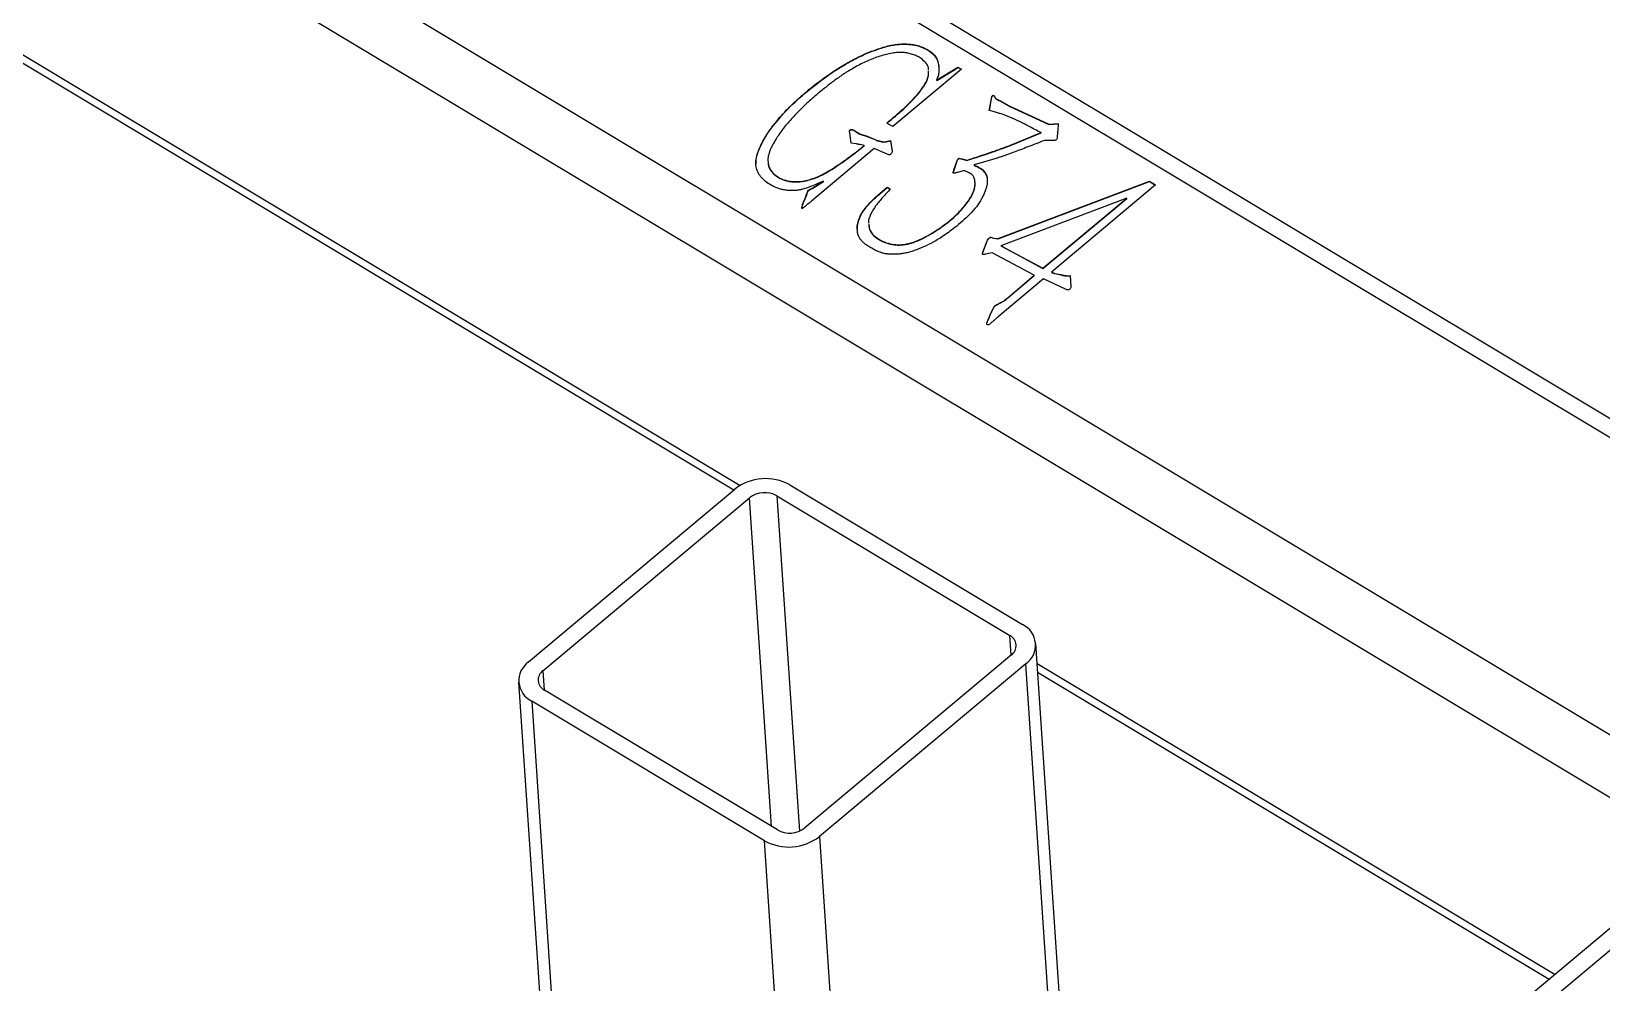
# Model space of a CAD drawing. Header units: millimetres. Extents: x -1590 to 1562, y -1082 to 1503.
# Drawn here: x 90.1 to 493.3, y 85 to 329.3 of the extents above; entities that cross this region are included whole.
import ezdxf

# ---------------------------------------------------------------- set-up
doc = ezdxf.new("R2010")
doc.units = ezdxf.units.MM

msp = doc.modelspace()

# ---------------------------------------------------------------- linework, layer by layer
at = {"color": 7, "linetype": 'Continuous', "lineweight": 25}
for p, q in [((517.91, 216.37), (49.74, 497.4)), ((-9.83, 379.8), (270.53, 211.51)), ((320.27, 324.55), (320.26, 324.62)), ((295.64, 318.63), (295.63, 318.7)), ((328.94, 319.59), (311.37, 304.88)), ((322.58, 316.79), (328.06, 320.12)), ((322.59, 316.72), (328.07, 320.05)), ((328.06, 320.12), (328.94, 319.59)), ((328.07, 320.05), (328.06, 320.12)), ((328.07, 320.05), (328.89, 319.55)), ((323.04, 318.01), (322.58, 316.79)), ((322.59, 316.72), (322.58, 316.79)), ((336.1, 308.95), (336.68, 312.06)), ((336.12, 308.95), (336.68, 311.99)), ((336.68, 311.99), (336.68, 312.06)), ((338.8, 311.53), (341.2, 310.18)), ((338.8, 311.46), (338.8, 311.53)), ((338.8, 311.46), (341.21, 310.11)), ((337.09, 308.73), (336.1, 308.95)), ((342.6, 306.73), (340.09, 307.77)), ((341.2, 310.18), (351.39, 305.47)), ((341.21, 310.11), (341.2, 310.18)), ((341.21, 310.11), (351.39, 305.4)), ((300.63, 300.61), (300.26, 303.25)), ((301.11, 304.05), (302.86, 303)), ((301.11, 303.98), (301.11, 304.05)), ((301.11, 303.98), (302.87, 302.93)), ((302.86, 303), (304.71, 302.35)), ((302.87, 302.93), (302.86, 303)), ((302.87, 302.93), (304.71, 302.28)), ((311.37, 304.88), (309.77, 305.74)), ((341.57, 300.08), (349.42, 303.29)), ((341.57, 300.01), (349.43, 303.22)), ((349.43, 303.22), (349.42, 303.29)), ((351.39, 305.47), (352.7, 305.52)), ((351.39, 305.4), (351.39, 305.47)), ((351.39, 305.4), (352.7, 305.45)), ((352.7, 305.52), (353.8, 305.6)), ((352.7, 305.45), (353.81, 305.53)), ((352.7, 305.45), (352.7, 305.52)), ((353.7, 304.26), (353.54, 302.12)), ((306.57, 299.18), (290.43, 285.66)), ((301.89, 300.41), (300.63, 300.61)), ((301.98, 298.39), (304.01, 299.97)), ((301.99, 298.32), (301.98, 298.39)), ((301.99, 298.32), (304.01, 299.9)), ((304.01, 299.9), (304.01, 299.97)), ((304.71, 302.35), (306.94, 301.48)), ((304.71, 302.28), (304.71, 302.35)), ((304.71, 302.28), (306.94, 301.41)), ((309.74, 297.83), (306.57, 299.18)), ((306.94, 301.41), (306.94, 301.48)), ((309.61, 300.99), (310.71, 301.27)), ((309.61, 300.92), (310.71, 301.2)), ((309.61, 300.92), (309.61, 300.99)), ((310.71, 301.27), (311.14, 298.49)), ((310.71, 301.2), (310.71, 301.27)), ((310.71, 301.2), (311.14, 298.42)), ((341.57, 300.01), (341.57, 300.08)), ((351.67, 301.29), (350.28, 301.28)), ((310.32, 297.58), (309.74, 297.83)), ((327.04, 293.7), (327.88, 296.09)), ((327.05, 293.63), (327.88, 296.02)), ((327.88, 296.02), (327.88, 296.09)), ((328.38, 296.71), (329.17, 296.53)), ((328.39, 296.64), (328.38, 296.71)), ((328.39, 296.64), (329.17, 296.46)), ((329.17, 296.53), (330.44, 296.22)), ((329.17, 296.46), (329.17, 296.53)), ((329.17, 296.46), (330.44, 296.15)), ((330.44, 296.15), (330.44, 296.22)), ((338.11, 296.76), (332.21, 294.98)), ((332.21, 294.91), (332.21, 294.98)), ((281.49, 292.08), (281.48, 292.15)), ((290.77, 289.09), (293.53, 290.78)), ((290.77, 289.02), (293.54, 290.71)), ((293.54, 290.71), (293.53, 290.78)), ((327.05, 293.63), (327.04, 293.7)), ((329.63, 293.55), (328.27, 293.14)), ((330.92, 292.95), (329.63, 293.55)), ((338.4, 276.07), (377.21, 290.81)), ((338.41, 276), (377.21, 290.74)), ((377.21, 290.81), (378.81, 289.85)), ((377.21, 290.74), (377.21, 290.81)), ((377.21, 290.74), (378.77, 289.81)), ((288.37, 285.4), (288.85, 286.33)), ((288.85, 286.33), (289.29, 287.65)), ((288.85, 286.26), (289.3, 287.58)), ((288.85, 286.26), (288.85, 286.33)), ((289.3, 287.58), (289.29, 287.65)), ((289.9, 288.69), (290.77, 289.09)), ((289.9, 288.62), (290.77, 289.02)), ((289.9, 288.62), (289.9, 288.69)), ((290.77, 289.02), (290.77, 289.09)), ((307.4, 287.13), (309.85, 289.29)), ((307.41, 287.06), (307.4, 287.13)), ((307.41, 287.06), (309.86, 289.22)), ((309.85, 289.29), (310.65, 288.81)), ((309.86, 289.22), (309.85, 289.29)), ((309.86, 289.22), (310.66, 288.74)), ((371.4, 286.47), (339.1, 274.24)), ((349.87, 268.44), (371.4, 286.47)), ((349.87, 268.37), (371.4, 286.4)), ((378.81, 289.85), (352.1, 267.48)), ((371.4, 286.4), (371.4, 286.47)), ((288.38, 285.33), (288.37, 285.4)), ((288.38, 285.33), (288.85, 286.26)), ((328.94, 283.45), (328.94, 283.52)), ((308.15, 275.6), (308.15, 275.67)), ((334.45, 272.56), (335.53, 275.46)), ((334.46, 272.49), (335.54, 275.39)), ((335.54, 275.39), (335.53, 275.46)), ((336.5, 276.47), (337.21, 276.22)), ((336.5, 276.4), (336.5, 276.47)), ((336.5, 276.4), (337.21, 276.15)), ((337.21, 276.22), (338.4, 276.07)), ((337.21, 276.15), (337.21, 276.22)), ((337.21, 276.15), (338.41, 276)), ((338.41, 276), (338.4, 276.07)), ((339.1, 274.24), (349.87, 268.44)), ((339.11, 274.17), (339.1, 274.24)), ((339.11, 274.17), (349.87, 268.37)), ((334.46, 272.49), (334.45, 272.56)), ((336.83, 272.45), (335.13, 272.07)), ((347.65, 266.69), (336.83, 272.45)), ((340.85, 260.89), (347.65, 266.69)), ((340.85, 260.82), (347.66, 266.62)), ((347.66, 266.62), (347.65, 266.69)), ((349.87, 268.37), (349.87, 268.44)), ((352.1, 267.41), (352.1, 267.48)), ((352.96, 267.14), (354.45, 266.81)), ((352.97, 267.07), (352.96, 267.14)), ((352.97, 267.07), (354.45, 266.74)), ((354.45, 266.74), (354.45, 266.81)), ((355.99, 266.53), (356.89, 266.55)), ((356, 266.46), (355.99, 266.53)), ((356, 266.46), (356.89, 266.48)), ((356.89, 266.55), (357.06, 263.75)), ((350.02, 265.74), (338.41, 256.01)), ((355.66, 263.1), (350.02, 265.74)), ((340.85, 260.82), (340.85, 260.89)), ((335.91, 255.38), (336.42, 256.76)), ((335.91, 255.31), (336.42, 256.69)), ((335.91, 255.31), (335.91, 255.38)), ((336.42, 256.76), (336.95, 257.73)), ((336.42, 256.69), (336.96, 257.66)), ((336.42, 256.69), (336.42, 256.76)), ((336.96, 257.66), (336.95, 257.73)), ((217.76, 167.32), (270.79, 211.73)), ((281.58, 210.02), (341.35, 174.14)), ((284.89, 212.79), (344.67, 176.91)), ((221.49, 165.08), (274.53, 209.49)), ((366.78, -108.16), (348.02, 172.03)), ((341.78, 169.12), (288.74, 124.71)), ((345.51, 166.88), (292.48, 122.47)), ((364.28, -113.31), (345.51, 166.88)), ((215.25, 162.16), (234.01, -118.02)), ((348.51, 164.7), (479.89, 85.84)), ((278.38, 121.4), (218.6, 157.28)), ((218.6, 157.28), (237.36, -122.9)), ((281.69, 124.17), (221.91, 160.06)), ((297.14, -158.79), (278.38, 121.4)), ((292.48, 122.47), (311.24, -157.72)), ((524.45, 123.15), (360.49, -14.16))]:
    msp.add_line(p, q, dxfattribs=at)
at = {"color": 8, "linetype": 'Continuous', "lineweight": 25}
for p, q in [((518.26, 211.22), (44.13, 495.83)), ((-8.91, 451.42), (523.58, 131.79)), ((518.79, 118.41), (-15.07, 438.86)), ((-11.31, 382.83), (272.14, 212.68)), ((281.58, 210.02), (287.35, 123.88)), ((280.18, 125.08), (274.53, 209.49)), ((341.69, 169.05), (341.35, 174.14)), ((348.36, 166.93), (481.38, 87.08)), ((221.49, 165.08), (221.82, 160.11)), ((527.39, 119.97), (360.84, -19.5))]:
    msp.add_line(p, q, dxfattribs=at)
at = {"color": 7, "linetype": 'Continuous', "lineweight": 25}
for centre, radius, start, end in [((278.65, 201.53), 12.88, 61.0269, 127.6194), ((278.46, 204.38), 6.44, 61.0269, 127.6194), ((340.07, 171.5), 2.93, 305.502, 64.0998), ((342.11, 171.64), 5.86, 305.502, 64.0998), ((221.16, 162.55), 5.86, 125.502, 244.0998), ((223.19, 162.69), 2.93, 125.502, 244.0998), ((284.62, 132.67), 12.88, 241.0269, 307.6194), ((284.81, 129.81), 6.44, 241.0269, 307.6194)]:
    msp.add_arc(centre, radius, start, end, dxfattribs=at)
for points, knots in [([(318.57, 322.36), (318.23, 322.57), (317.56, 322.97), (316.43, 323.42), (315.23, 323.72), (313.97, 323.89), (312.61, 323.89), (311.16, 323.73), (309.61, 323.4), (307.99, 322.93), (306.34, 322.33), (304.71, 321.68), (303.16, 320.93), (301.19, 319.87), (298.91, 318.5), (296.45, 316.76), (294.16, 315.02), (292.72, 313.83), (292.01, 313.24)], [0, 0, 0, 0, 0.042953, 0.083374, 0.123258, 0.162895, 0.204395, 0.249812, 0.299201, 0.353806, 0.411254, 0.468748, 0.525799, 0.582908, 0.694352, 0.798766, 0.899666, 1, 1, 1, 1]), ([(295.63, 318.7), (296.52, 319.28), (298.36, 320.48), (300.83, 321.87), (302.93, 322.94), (304.57, 323.69), (306.26, 324.35), (307.95, 324.94), (309.6, 325.45), (311.16, 325.8), (312.6, 326.01), (313.92, 326.09), (315.09, 326.05), (316.12, 325.98), (316.99, 325.85), (317.96, 325.62), (319.05, 325.21), (319.85, 324.82), (320.26, 324.62)], [0, 0, 0, 0, 0.126875, 0.26151, 0.330229, 0.398329, 0.466356, 0.533691, 0.597757, 0.655467, 0.70742, 0.754407, 0.796644, 0.833775, 0.865799, 0.893553, 0.945163, 1, 1, 1, 1]), ([(295.64, 318.63), (296.53, 319.21), (298.37, 320.41), (300.84, 321.8), (302.94, 322.87), (304.57, 323.62), (306.26, 324.28), (307.96, 324.87), (309.6, 325.38), (311.16, 325.73), (312.61, 325.94), (313.92, 326.02), (315.09, 325.98), (316.12, 325.91), (316.99, 325.78), (317.97, 325.55), (319.06, 325.14), (319.85, 324.75), (320.27, 324.55)], [0, 0, 0, 0, 0.126875, 0.26151, 0.330229, 0.398329, 0.466356, 0.533691, 0.597757, 0.655467, 0.70742, 0.754407, 0.796644, 0.833775, 0.865799, 0.893553, 0.945163, 1, 1, 1, 1]), ([(320.26, 324.62), (320.5, 324.47), (320.95, 324.19), (321.53, 323.69), (322.02, 323.18), (322.56, 322.45), (322.98, 321.41), (323.16, 320.32), (323.14, 319.46), (323.15, 318.89), (323.11, 318.42), (323.06, 318.14), (323.04, 318.01)], [0, 0, 0, 0, 0.093571, 0.182514, 0.269093, 0.354305, 0.52846, 0.715, 0.80627, 0.883545, 0.948137, 1, 1, 1, 1]), ([(320.27, 324.55), (320.92, 324.07), (322.24, 323.12), (323, 321.54), (323.06, 320.58), (323.07, 320.3)], [0, 0, 0, 0, 0.413868, 0.828088, 1, 1, 1, 1]), ([(280.45, 289.6), (279.95, 289.87), (278.95, 290.42), (277.79, 291.47), (276.91, 292.62), (276.42, 293.65), (276.21, 294.51), (276.14, 295.23), (276.17, 295.99), (276.3, 296.82), (276.53, 297.71), (276.86, 298.67), (277.28, 299.71), (277.83, 300.81), (278.44, 301.97), (279.2, 303.16), (280.05, 304.39), (281.32, 306.03), (282.96, 307.99), (285.1, 310.16), (287.36, 312.25), (289.83, 314.38), (292.57, 316.58), (294.6, 317.99), (295.63, 318.7)], [0, 0, 0, 0, 0.0403, 0.080356, 0.119472, 0.157357, 0.176759, 0.197542, 0.220121, 0.244249, 0.270492, 0.298956, 0.330404, 0.364108, 0.400246, 0.437627, 0.477386, 0.518632, 0.599479, 0.673497, 0.746929, 0.82693, 0.911502, 1, 1, 1, 1]), ([(276.19, 294.82), (276.21, 295.52), (276.26, 297.18), (277.28, 299.72), (278.7, 302.42), (281.16, 305.87), (284.81, 309.95), (289.9, 314.5), (293.72, 317.26), (295.64, 318.63)], [0, 0, 0, 0, 0.076105, 0.178717, 0.281379, 0.384057, 0.589324, 0.794678, 1, 1, 1, 1]), ([(309.77, 305.74), (311.25, 306.98), (314.21, 309.46), (317.48, 312.81), (319.64, 315.66), (320.52, 317.6), (320.5, 318.77), (320.49, 319.15)], [0, 0, 0, 0, 0.3091967, 0.6183432, 0.7728227, 0.9272341, 1, 1, 1, 1]), ([(309.77, 305.67), (311.25, 306.91), (314.22, 309.39), (317.48, 312.74), (319.64, 315.59), (320.52, 317.53), (320.5, 318.7), (320.49, 319.08)], [0, 0, 0, 0, 0.3091967, 0.6183432, 0.7728227, 0.9272341, 1, 1, 1, 1]), ([(320.5, 319.4), (320.5, 319.47), (320.54, 320.07), (319.95, 321.16), (319.03, 321.96), (318.57, 322.36)], [0, 0, 0, 0, 0.063344, 0.531145, 1, 1, 1, 1]), ([(292.01, 313.24), (291.08, 312.44), (289.17, 310.79), (286.96, 308.59), (285.25, 306.77), (284.08, 305.44), (283.04, 304.16), (282.16, 302.92), (281.42, 301.76), (280.76, 300.71), (280.25, 299.75), (279.85, 298.89), (279.57, 298.1), (279.34, 297.36), (279.27, 296.67), (279.25, 295.82), (279.39, 294.86), (279.81, 293.83), (280.49, 292.9), (281.14, 292.4), (281.48, 292.15)], [0, 0, 0, 0, 0.127726, 0.264557, 0.333237, 0.398282, 0.458923, 0.516222, 0.569135, 0.616933, 0.659121, 0.696472, 0.730072, 0.761207, 0.790391, 0.817478, 0.867286, 0.911985, 0.954733, 1, 1, 1, 1]), ([(336.68, 312.06), (336.69, 312.18), (336.72, 312.4), (336.84, 312.65), (336.91, 312.84), (337.16, 312.91), (337.4, 312.72), (337.48, 312.48), (337.63, 312.2), (337.91, 311.98), (338.3, 311.75), (338.62, 311.61), (338.8, 311.53)], [0, 0, 0, 0, 0.132121, 0.225545, 0.28598, 0.323707, 0.397087, 0.519994, 0.605226, 0.709452, 0.84137, 1, 1, 1, 1]), ([(336.68, 311.99), (336.7, 312.11), (336.73, 312.33), (336.84, 312.58), (336.92, 312.77), (337.16, 312.84), (337.4, 312.65), (337.49, 312.41), (337.64, 312.13), (337.92, 311.91), (338.31, 311.68), (338.63, 311.54), (338.8, 311.46)], [0, 0, 0, 0, 0.132121, 0.225545, 0.28598, 0.323707, 0.397087, 0.519994, 0.605226, 0.709452, 0.84137, 1, 1, 1, 1]), ([(340.09, 307.77), (339.97, 307.82), (339.66, 307.94), (339.03, 308.12), (338.15, 308.4), (337.47, 308.61), (337.09, 308.73)], [0, 0, 0, 0, 0.119615, 0.326343, 0.618028, 1, 1, 1, 1]), ([(349.42, 303.29), (348.87, 303.56), (347.67, 304.14), (346.17, 304.93), (344.94, 305.59), (344.07, 306.03), (343.3, 306.4), (342.82, 306.63), (342.6, 306.73)], [0, 0, 0, 0, 0.240019, 0.522018, 0.666348, 0.793885, 0.904533, 1, 1, 1, 1]), ([(300.26, 303.25), (300.21, 303.4), (300.14, 303.62), (300.23, 303.94), (300.46, 304.03), (300.65, 304.1), (300.88, 304.1), (301.02, 304.07), (301.11, 304.05)], [0, 0, 0, 0, 0.350484, 0.527084, 0.64708, 0.750783, 0.854774, 1, 1, 1, 1]), ([(300.19, 303.53), (300.18, 303.53), (300.17, 303.59), (300.19, 303.69), (300.24, 303.85), (300.44, 303.95), (300.65, 304.03), (300.89, 304.03), (301.04, 304), (301.11, 303.98)], [0, 0, 0, 0, 0.016982, 0.171968, 0.322998, 0.489814, 0.660496, 0.830097, 1, 1, 1, 1]), ([(353.8, 305.6), (353.8, 305.58), (353.8, 305.46), (353.75, 305.21), (353.76, 304.79), (353.72, 304.45), (353.7, 304.26)], [0, 0, 0, 0, 0.05995, 0.251846, 0.56241, 1, 1, 1, 1]), ([(281.48, 292.15), (281.82, 291.93), (282.5, 291.5), (283.72, 291.05), (285.08, 290.74), (286.58, 290.67), (288.19, 290.8), (289.88, 291.18), (291.61, 291.76), (293.29, 292.53), (294.9, 293.43), (296.43, 294.39), (297.86, 295.37), (299.24, 296.33), (300.6, 297.33), (301.51, 298.02), (301.98, 298.39)], [0, 0, 0, 0, 0.055928, 0.112961, 0.170791, 0.230883, 0.295406, 0.367083, 0.443443, 0.523307, 0.605293, 0.687467, 0.766844, 0.841355, 0.916893, 1, 1, 1, 1]), ([(304.01, 299.97), (303.76, 300.03), (303.3, 300.14), (302.68, 300.25), (302.23, 300.35), (301.98, 300.39), (301.89, 300.41)], [0, 0, 0, 0, 0.362799, 0.652475, 0.863991, 1, 1, 1, 1]), ([(306.94, 301.48), (307.09, 301.41), (307.5, 301.24), (308.21, 301.08), (308.95, 300.91), (309.43, 300.97), (309.61, 300.99)], [0, 0, 0, 0, 0.1914671, 0.5034141, 0.8058512, 1, 1, 1, 1]), ([(306.94, 301.41), (307.1, 301.34), (307.5, 301.17), (308.22, 301.01), (308.96, 300.84), (309.43, 300.9), (309.61, 300.92)], [0, 0, 0, 0, 0.1914671, 0.5034141, 0.8058512, 1, 1, 1, 1]), ([(311.14, 298.49), (311.13, 298.36), (311.12, 298.13), (310.88, 297.84), (310.62, 297.62), (310.4, 297.59), (310.32, 297.58)], [0, 0, 0, 0, 0.316288, 0.601624, 0.845531, 1, 1, 1, 1]), ([(330.44, 296.22), (330.9, 296.37), (331.79, 296.67), (333.07, 297.09), (334.26, 297.47), (335.33, 297.84), (336.3, 298.17), (337.17, 298.47), (337.94, 298.74), (338.78, 299.05), (339.65, 299.37), (340.51, 299.68), (341.12, 299.91), (341.45, 300.03), (341.57, 300.08)], [0, 0, 0, 0, 0.1229892, 0.2369226, 0.3428707, 0.4387353, 0.5255386, 0.604359, 0.673619, 0.7333306, 0.833057, 0.9109004, 0.9663928, 1, 1, 1, 1]), ([(330.44, 296.15), (330.9, 296.3), (331.79, 296.6), (333.07, 297.02), (334.26, 297.4), (335.33, 297.77), (336.31, 298.1), (337.18, 298.4), (337.95, 298.67), (338.79, 298.98), (339.66, 299.3), (340.52, 299.61), (341.12, 299.84), (341.45, 299.96), (341.57, 300.01)], [0, 0, 0, 0, 0.1229892, 0.2369226, 0.3428707, 0.4387353, 0.5255386, 0.604359, 0.673619, 0.7333306, 0.833057, 0.9109004, 0.9663928, 1, 1, 1, 1]), ([(350.28, 301.28), (349.52, 300.99), (348.09, 300.43), (346.04, 299.63), (344.2, 298.93), (342.58, 298.31), (341.15, 297.8), (339.96, 297.36), (338.96, 297.03), (338.37, 296.84), (338.11, 296.76)], [0, 0, 0, 0, 0.188413, 0.357486, 0.50962, 0.643418, 0.759307, 0.857858, 0.937578, 1, 1, 1, 1]), ([(353.54, 302.12), (353.53, 301.97), (353.5, 301.73), (353.33, 301.42), (353.02, 301.32), (352.68, 301.28), (352.22, 301.28), (351.86, 301.29), (351.67, 301.29)], [0, 0, 0, 0, 0.236587, 0.387827, 0.471115, 0.599237, 0.773618, 1, 1, 1, 1]), ([(279.31, 295.67), (279.31, 295.63), (279.26, 294.93), (279.76, 293.57), (280.91, 292.57), (281.49, 292.08)], [0, 0, 0, 0, 0.026463, 0.513711, 1, 1, 1, 1]), ([(281.49, 292.08), (281.82, 291.86), (282.5, 291.43), (283.73, 290.98), (285.08, 290.67), (286.58, 290.6), (288.19, 290.73), (289.88, 291.11), (291.61, 291.69), (293.29, 292.46), (294.9, 293.36), (296.43, 294.32), (297.86, 295.3), (299.24, 296.26), (300.61, 297.26), (301.51, 297.95), (301.99, 298.32)], [0, 0, 0, 0, 0.055928, 0.112961, 0.170791, 0.230883, 0.295406, 0.367083, 0.443443, 0.523307, 0.605293, 0.687467, 0.766844, 0.841355, 0.916893, 1, 1, 1, 1]), ([(332.21, 294.98), (332.49, 294.84), (333.02, 294.57), (333.85, 294.17), (334.58, 293.59), (335.06, 292.95), (335.36, 292.31), (335.52, 291.74), (335.6, 291.11), (335.6, 290.42), (335.48, 289.64), (335.23, 288.79), (334.89, 287.85), (334.26, 286.48), (333.24, 284.74), (331.57, 282.79), (329.7, 280.96), (328.37, 279.79), (327.7, 279.22)], [0, 0, 0, 0, 0.041274, 0.079617, 0.120502, 0.171652, 0.201341, 0.233561, 0.268725, 0.306774, 0.348943, 0.396561, 0.449701, 0.50881, 0.63256, 0.756161, 0.879414, 1, 1, 1, 1]), ([(327.88, 296.09), (327.91, 296.23), (327.96, 296.49), (328.26, 296.64), (328.38, 296.71)], [0, 0, 0, 0, 0.57363, 1, 1, 1, 1]), ([(327.88, 296.02), (327.92, 296.16), (327.97, 296.42), (328.26, 296.57), (328.39, 296.64)], [0, 0, 0, 0, 0.57363, 1, 1, 1, 1]), ([(332.21, 294.91), (332.8, 294.65), (333.98, 294.12), (335.15, 292.88), (335.61, 291.83), (335.55, 291.26), (335.54, 291.2)], [0, 0, 0, 0, 0.320132, 0.638822, 0.957942, 1, 1, 1, 1]), ([(293.53, 290.78), (293.25, 290.67), (292.57, 290.41), (291.44, 289.89), (290, 289.33), (288.62, 288.86), (287.39, 288.54), (286.39, 288.41), (285.35, 288.38), (284.29, 288.44), (283.24, 288.59), (282.24, 288.84), (281.3, 289.16), (280.73, 289.46), (280.45, 289.6)], [0, 0, 0, 0, 0.066931, 0.160895, 0.277311, 0.408832, 0.478532, 0.549522, 0.621851, 0.69747, 0.774652, 0.849586, 0.925122, 1, 1, 1, 1]), ([(328.27, 293.14), (328.1, 293.1), (327.8, 293.02), (327.39, 292.91), (327.12, 292.87), (326.91, 292.82), (326.81, 292.94), (326.82, 293.11), (326.92, 293.37), (327, 293.58), (327.04, 293.7)], [0, 0, 0, 0, 0.207295, 0.361367, 0.470243, 0.531833, 0.576724, 0.661411, 0.805235, 1, 1, 1, 1]), ([(326.84, 292.92), (326.84, 292.94), (326.82, 293.03), (326.92, 293.27), (326.99, 293.48), (327.05, 293.63)], [0, 0, 0, 0, 0.101634, 0.346159, 1, 1, 1, 1]), ([(328.94, 283.52), (329.45, 284.12), (330.47, 285.31), (331.46, 286.89), (332.07, 288.14), (332.32, 289.06), (332.49, 289.94), (332.45, 290.78), (332.29, 291.53), (331.99, 292.15), (331.55, 292.65), (331.12, 292.85), (330.92, 292.95)], [0, 0, 0, 0, 0.201826, 0.39963, 0.494823, 0.584118, 0.670153, 0.752792, 0.827959, 0.892407, 0.947603, 1, 1, 1, 1]), ([(328.94, 283.45), (329.57, 284.2), (330.84, 285.69), (331.99, 287.72), (332.46, 289.37), (332.44, 290.18), (332.43, 290.56)], [0, 0, 0, 0, 0.3397749, 0.6793668, 0.8493201, 1, 1, 1, 1]), ([(289.29, 287.65), (289.36, 287.86), (289.47, 288.23), (289.77, 288.55), (289.9, 288.69)], [0, 0, 0, 0, 0.565776, 1, 1, 1, 1]), ([(289.3, 287.58), (289.36, 287.79), (289.47, 288.16), (289.77, 288.48), (289.9, 288.62)], [0, 0, 0, 0, 0.565776, 1, 1, 1, 1]), ([(302.26, 278.14), (302.25, 278.19), (302.09, 278.85), (302.4, 280.42), (303.37, 282.69), (305.14, 285), (306.65, 286.37), (307.41, 287.06)], [0, 0, 0, 0, 0.0134051, 0.2106892, 0.4734259, 0.7367627, 1, 1, 1, 1]), ([(305.91, 273.58), (305.59, 273.76), (304.97, 274.12), (304.14, 274.71), (303.48, 275.32), (302.94, 275.95), (302.55, 276.63), (302.29, 277.41), (302.2, 278.29), (302.23, 279.25), (302.38, 280.26), (302.73, 281.29), (303.22, 282.34), (304.12, 283.71), (305.43, 285.36), (306.75, 286.54), (307.4, 287.13)], [0, 0, 0, 0, 0.05922, 0.113933, 0.165404, 0.212861, 0.261013, 0.312176, 0.369771, 0.432764, 0.499417, 0.567466, 0.638075, 0.711105, 0.857737, 1, 1, 1, 1]), ([(310.65, 288.81), (310.03, 288.1), (308.77, 286.69), (306.9, 284.56), (305.64, 282.46), (305.03, 280.93), (305.13, 280.23), (305.15, 280.14)], [0, 0, 0, 0, 0.2588692, 0.5177554, 0.7762729, 0.9701839, 1, 1, 1, 1]), ([(290.43, 285.66), (290.24, 285.5), (289.9, 285.21), (289.4, 284.81), (288.98, 284.48), (288.65, 284.21), (288.38, 284.01), (288.19, 283.9), (288.07, 283.8), (287.88, 283.86), (288.06, 284.21), (288.09, 284.59), (288.2, 285.04), (288.32, 285.3), (288.37, 285.4)], [0, 0, 0, 0, 0.146232, 0.27484, 0.380762, 0.466522, 0.532268, 0.575424, 0.601747, 0.60972, 0.67756, 0.799963, 0.923195, 1, 1, 1, 1]), ([(287.97, 283.96), (287.98, 283.98), (288.02, 284.11), (288.13, 284.57), (288.27, 285), (288.38, 285.33)], [0, 0, 0, 0, 0.060215, 0.2750039, 1, 1, 1, 1]), ([(308.15, 275.67), (308.47, 275.51), (309.09, 275.2), (310.11, 274.84), (311.17, 274.61), (312.27, 274.48), (313.41, 274.49), (314.57, 274.61), (315.75, 274.89), (317.34, 275.41), (319.3, 276.28), (321.54, 277.53), (323.62, 278.93), (325.61, 280.37), (327.41, 281.89), (328.43, 282.98), (328.94, 283.52)], [0, 0, 0, 0, 0.046273, 0.09063, 0.13365, 0.177137, 0.22059, 0.265455, 0.31244, 0.361859, 0.465816, 0.574299, 0.683951, 0.791337, 0.896239, 1, 1, 1, 1]), ([(308.15, 275.6), (308.47, 275.44), (309.1, 275.13), (310.11, 274.77), (311.18, 274.54), (312.28, 274.41), (313.41, 274.42), (314.58, 274.54), (315.75, 274.82), (317.35, 275.34), (319.31, 276.21), (321.54, 277.46), (323.63, 278.86), (325.61, 280.3), (327.42, 281.82), (328.43, 282.91), (328.94, 283.45)], [0, 0, 0, 0, 0.046273, 0.09063, 0.13365, 0.177137, 0.22059, 0.265455, 0.31244, 0.361859, 0.465816, 0.574299, 0.683951, 0.791337, 0.896239, 1, 1, 1, 1]), ([(305.18, 279.86), (305.19, 279.43), (305.23, 278.39), (306.27, 276.87), (307.52, 276.07), (308.15, 275.67)], [0, 0, 0, 0, 0.258061, 0.628812, 1, 1, 1, 1]), ([(305.18, 279.79), (305.2, 279.36), (305.23, 278.32), (306.27, 276.8), (307.53, 276), (308.15, 275.6)], [0, 0, 0, 0, 0.258061, 0.628812, 1, 1, 1, 1]), ([(327.7, 279.22), (327.14, 278.79), (326.08, 277.98), (324.52, 276.87), (323.07, 275.94), (321.37, 274.93), (319.31, 273.93), (317.24, 273.1), (315.6, 272.6), (314.42, 272.31), (313.26, 272.13), (312.13, 272.04), (311.07, 272.02), (310.08, 272.07), (309.21, 272.21), (308.2, 272.49), (307.09, 272.94), (306.3, 273.37), (305.91, 273.58)], [0, 0, 0, 0, 0.09455, 0.179615, 0.253693, 0.318503, 0.434282, 0.541479, 0.5921, 0.640694, 0.686438, 0.73108, 0.773461, 0.811952, 0.84756, 0.879934, 0.941284, 1, 1, 1, 1]), ([(335.53, 275.46), (335.62, 275.62), (335.77, 275.88), (336.02, 276.19), (336.27, 276.37), (336.43, 276.44), (336.5, 276.47)], [0, 0, 0, 0, 0.407855, 0.680873, 0.858695, 1, 1, 1, 1]), ([(335.54, 275.39), (335.63, 275.55), (335.77, 275.81), (336.02, 276.12), (336.27, 276.3), (336.43, 276.37), (336.5, 276.4)], [0, 0, 0, 0, 0.407855, 0.680873, 0.858695, 1, 1, 1, 1]), ([(335.13, 272.07), (334.98, 272.01), (334.76, 271.92), (334.36, 271.96), (334.35, 272.26), (334.41, 272.44), (334.45, 272.56)], [0, 0, 0, 0, 0.324248, 0.477661, 0.663021, 1, 1, 1, 1]), ([(334.37, 272.04), (334.36, 272.06), (334.36, 272.13), (334.39, 272.29), (334.43, 272.41), (334.46, 272.49)], [0, 0, 0, 0, 0.15109, 0.471391, 1, 1, 1, 1]), ([(352.1, 267.48), (352.25, 267.39), (352.5, 267.23), (352.82, 267.17), (352.96, 267.14)], [0, 0, 0, 0, 0.574309, 1, 1, 1, 1]), ([(352.1, 267.41), (352.25, 267.32), (352.51, 267.16), (352.83, 267.1), (352.97, 267.07)], [0, 0, 0, 0, 0.574309, 1, 1, 1, 1]), ([(354.45, 266.81), (354.64, 266.77), (354.97, 266.69), (355.42, 266.6), (355.75, 266.54), (355.93, 266.54), (355.99, 266.53)], [0, 0, 0, 0, 0.373787, 0.666263, 0.878329, 1, 1, 1, 1]), ([(354.45, 266.74), (354.64, 266.7), (354.98, 266.62), (355.43, 266.53), (355.75, 266.47), (355.93, 266.47), (356, 266.46)], [0, 0, 0, 0, 0.373787, 0.666263, 0.878329, 1, 1, 1, 1]), ([(357.06, 263.75), (357.05, 263.6), (357.03, 263.35), (356.82, 263.04), (356.54, 262.9), (356.25, 262.86), (355.94, 262.93), (355.77, 263.04), (355.66, 263.1)], [0, 0, 0, 0, 0.279317, 0.452324, 0.588938, 0.695459, 0.824411, 1, 1, 1, 1]), ([(336.95, 257.73), (337, 257.86), (337.1, 258.08), (337.25, 258.37), (337.36, 258.6), (337.54, 258.83), (337.97, 259.1), (338.63, 259.45), (339.36, 259.82), (339.97, 260.18), (340.42, 260.54), (340.7, 260.77), (340.85, 260.89)], [0, 0, 0, 0, 0.090787, 0.162013, 0.219203, 0.256574, 0.344828, 0.500109, 0.66602, 0.787313, 0.890037, 1, 1, 1, 1]), ([(336.96, 257.66), (337.01, 257.79), (337.1, 258.01), (337.25, 258.3), (337.36, 258.53), (337.54, 258.76), (337.98, 259.03), (338.64, 259.38), (339.36, 259.75), (339.97, 260.11), (340.42, 260.47), (340.71, 260.7), (340.85, 260.82)], [0, 0, 0, 0, 0.090787, 0.162013, 0.219203, 0.256574, 0.344828, 0.500109, 0.66602, 0.787313, 0.890037, 1, 1, 1, 1]), ([(335.53, 254.02), (335.5, 254.08), (335.41, 254.27), (335.57, 254.63), (335.67, 255.03), (335.84, 255.27), (335.91, 255.38)], [0, 0, 0, 0, 0.142951, 0.430931, 0.760186, 1, 1, 1, 1]), ([(335.48, 254.29), (335.48, 254.31), (335.46, 254.45), (335.66, 254.79), (335.82, 255.11), (335.91, 255.31)], [0, 0, 0, 0, 0.034111, 0.414469, 1, 1, 1, 1]), ([(338.41, 256.01), (338.38, 255.98), (338.26, 255.89), (338.02, 255.67), (337.63, 255.34), (337.17, 254.9), (336.67, 254.5), (336.27, 254.16), (335.99, 253.97), (335.77, 253.87), (335.59, 253.92), (335.54, 253.99), (335.53, 254.02)], [0, 0, 0, 0, 0.037593, 0.126516, 0.266679, 0.458186, 0.652988, 0.793151, 0.883054, 0.924349, 0.967578, 1, 1, 1, 1])]:
    msp.add_open_spline(points, degree=3, knots=knots, dxfattribs=at)

doc.saveas('drawing.dxf')
